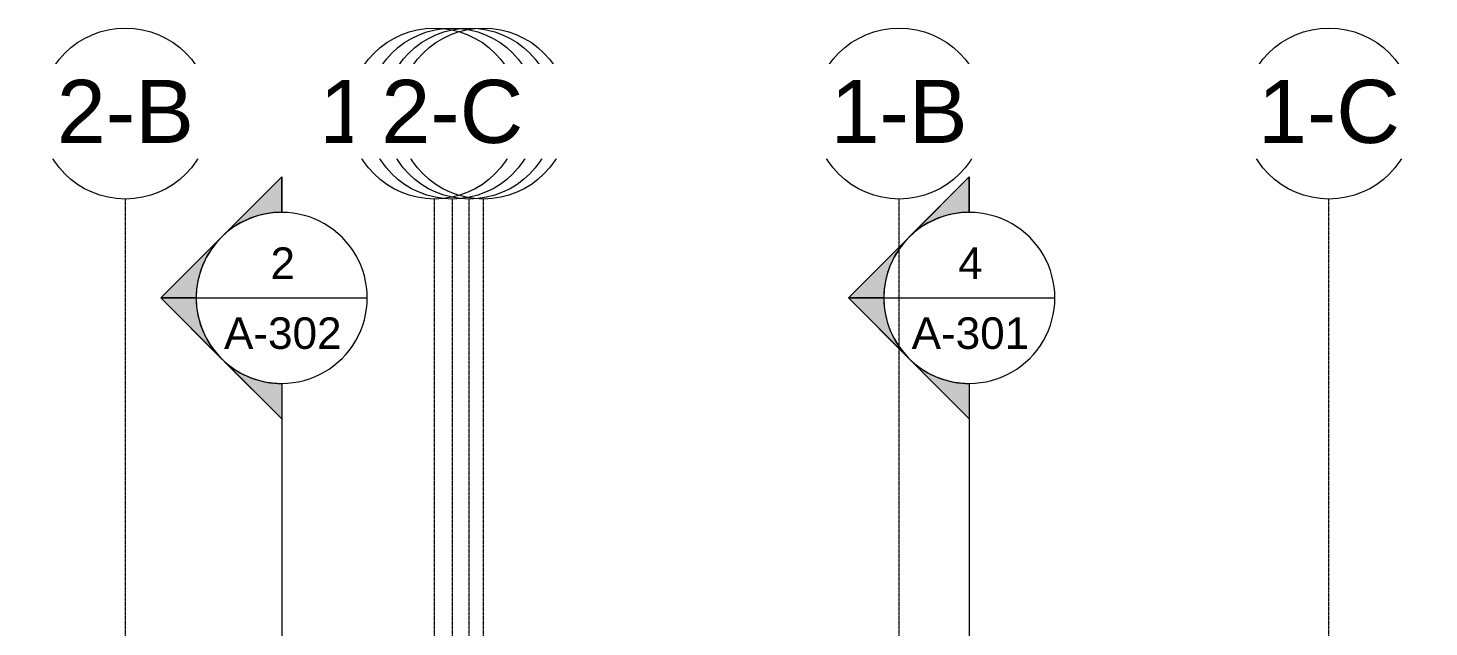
# Model space of a CAD drawing. Header units: inches. Extents: x -23034 to -8288, y -132 to 853.
# Drawn here: x -10331 to -9545, y 408 to 745 of the extents above; entities that cross this region are included whole.
import ezdxf

# ---------------------------------------------------------------- set-up
doc = ezdxf.new("R2010")
doc.units = ezdxf.units.IN
doc.header["$MEASUREMENT"] = 0
doc.linetypes.add('Grid Line 1_2_', pattern=[0.8749999999999999, 0.4999999999999999, -0.125, 0.125, -0.125])
for name, color, linetype, lineweight in [('G-ANNO-SYMB', 111, 'Continuous', 9), ('S-GRID', 1, 'Continuous', 9), ('S-GRID-IDEN', 1, 'Continuous', 9)]:
    doc.layers.add(name, color=color, linetype=linetype, lineweight=lineweight)
doc.styles.add('Arial', font='arial.ttf', dxfattribs={"height": 35.40718562874248})
doc.styles.add('Arial_1', font='arial.ttf', dxfattribs={"height": 17.70359281437124})

# ---------------------------------------------------------------- blocks, each defined once
blk = doc.blocks.new('Grid - Grid Head - Circle-14747-Section 16')
at = {"layer": 'S-GRID-IDEN'}
blk.add_circle((-21143.8028103963, 696.6588239577899), 48, dxfattribs=at)
blk = doc.blocks.new('Section - Section Head - Filled-1526-Section 16')
at = {"layer": 'G-ANNO-SYMB'}
h = blk.add_hatch(color=256, dxfattribs=at)
edge = h.paths.add_edge_path(flags=0)
edge.add_arc((-22069.38845523002, 593.1570754422742), 48.06247118192541, 89.99999999999989, 132.0783950246248, ccw=False)
edge.add_line((-22069.38845523002, 641.2195466242014), (-22069.38845523002, 661.0393264361825))
edge.add_line((-22069.38845523002, 661.0393264361825), (-22101.59736594329, 628.8304157229086))
h = blk.add_hatch(color=256, dxfattribs=at)
edge = h.paths.add_edge_path(flags=0)
edge.add_line((-22103.32958072697, 627.0982009392283), (-22137.27070622392, 593.1570754422742))
edge.add_line((-22137.27070622392, 593.1570754422742), (-22117.38845523002, 593.157075442274))
edge.add_arc((-22069.38845523002, 593.1570754422735), 47.99999999999782, 135, 179.9999999999997, ccw=False)
h = blk.add_hatch(color=256, dxfattribs=at)
edge = h.paths.add_edge_path(flags=0)
edge.add_arc((-22069.38845523002, 593.157075442274), 47.99999999999977, 180.0000000000001, 225.000000000001, ccw=False)
edge.add_line((-22117.38845523002, 593.1570754422742), (-22137.27070622392, 593.1570754422743))
edge.add_line((-22137.27070622392, 593.1570754422743), (-22103.32958072697, 559.21594994532))
h = blk.add_hatch(color=256, dxfattribs=at)
edge = h.paths.add_edge_path(flags=0)
edge.add_line((-22101.59736594329, 557.4837351616393), (-22069.38845523002, 525.2748244483652))
edge.add_line((-22069.38845523002, 525.2748244483652), (-22069.38845523002, 545.0946042603463))
edge.add_arc((-22069.38845523002, 593.1570754422737), 48.06247118192778, 227.9216049753765, 270, ccw=False)
for p, q in [((-22137.27070622392, 593.1570754422743), (-22069.38845523002, 661.0393264361825)), ((-22101.59736594329, 628.8304157229086), (-22069.38845523002, 661.0393264361825)), ((-22069.38845523002, 641.157075442274), (-22069.38845523002, 661.0393264361825)), ((-22069.38845523002, 661.0393264361825), (-22069.38845523002, 641.2195466242014)), ((-22137.27070622392, 593.1570754422742), (-22103.32958072697, 627.0982009392283)), ((-22137.27070622392, 593.1570754422743), (-22069.38845523002, 525.2748244483656)), ((-22117.38845523002, 593.157075442274), (-22137.27070622392, 593.1570754422742)), ((-22103.32958072697, 559.21594994532), (-22137.27070622392, 593.1570754422743)), ((-22137.27070622392, 593.1570754422743), (-22117.38845523002, 593.1570754422742)), ((-22069.38845523002, 525.2748244483652), (-22101.59736594329, 557.4837351616393)), ((-22069.38845523002, 545.157075442274), (-22069.38845523002, 525.2748244483656)), ((-22069.38845523002, 545.0946042603463), (-22069.38845523002, 525.2748244483652))]:
    blk.add_line(p, q, dxfattribs=at)
for centre, radius, start, end in [((-22069.38845523002, 593.157075442274), 47.99999999999989, 89.99999999999987, 269.9999999999995), ((-22069.38845523002, 593.1570754422742), 48.06247118192541, 89.99999999999952, 132.0783950246244), ((-22069.38845523002, 593.157075442274), 47.99999999999994, 269.9999999999996, 89.99999999999993), ((-22069.38845523002, 593.1570754422735), 47.99999999999782, 134.9999999999997, 179.9999999999993), ((-22069.38845523002, 593.157075442274), 47.99999999999977, 179.9999999999997, 225.0000000000007), ((-22069.38845523002, 593.1570754422737), 48.06247118192778, 227.9216049753762, 269.9999999999996)]:
    blk.add_arc(centre, radius, start, end, dxfattribs=at)

msp = doc.modelspace()

# ---------------------------------------------------------------- linework, layer by layer
at = {"layer": 'G-ANNO-SYMB'}
for p, q in [((-10236.47052708829, 593.1570754422739), (-10140.47052708829, 593.1570754422739)), ((-9850.529689370625, 593.1570754422739), (-9754.529689370625, 593.1570754422739)), ((-10188.47052708831, 545.1570754422745), (-10188.47052708831, -54.81696767603199)), ((-9802.52968937064, 545.1570754422744), (-9802.52968937064, -54.81696767603199))]:
    msp.add_line(p, q, dxfattribs=at)
at = {"layer": 'S-GRID', "linetype": 'Grid Line 1_2_'}
for p, q in [((-10276.19404453694, -132), (-10276.19404453694, 648.6588239577904)), ((-10276.19404453694, -132), (-10276.19404453694, 648.6588239577904)), ((-10102.69404453707, -132), (-10102.69404453707, 648.6588239577904)), ((-10092.69404453708, -132), (-10092.69404453708, 648.6588239577904)), ((-10092.69404453708, -132), (-10092.69404453708, 648.6588239577904)), ((-10083.19404453694, -132), (-10083.19404453694, 648.6588239577904)), ((-10075.19404453694, -132), (-10075.19404453694, 648.6588239577904)), ((-9841.944044536936, -132), (-9841.944044536936, 648.6588239577904)), ((-9841.944044536933, -132), (-9841.944044536933, 648.6588239577904)), ((-9600.694044536936, -132), (-9600.694044536936, 648.6588239577904)), ((-9600.694044536933, -132), (-9600.694044536933, 648.6588239577904))]:
    msp.add_line(p, q, dxfattribs=at)

# ---------------------------------------------------------------- block references
at = {"layer": 'G-ANNO-SYMB'}
for p in [(11880.91792814173, 0), (12266.85876585939, 0)]:
    msp.add_blockref('Section - Section Head - Filled-1526-Section 16', p, dxfattribs=at)
at = {"layer": 'S-GRID-IDEN'}
for p in [(10867.6087658594, 0), (11060.6087658594, 0), (11301.8587658594, 0), (11543.1087658594, 0)]:
    msp.add_blockref('Grid - Grid Head - Circle-14747-Section 16', p, dxfattribs=at)

# ---------------------------------------------------------------- texts
at = {"layer": 'G-ANNO-SYMB', "char_height": 17.70359281437124, "attachment_point": 2, "line_spacing_factor": 0.9385317878468563, "style": 'Arial_1'}
for s, insert, width in [('2', (-10187.85578712642, 621.4953245809785), 16.41599999999998), ('4', (-9801.91494940875, 621.4953245809785), 16.41599999999998), ('A-302', (-10187.85578712642, 582.2228362023129), 78.62399999999991), ('A-301', (-9801.914949408749, 582.2228362023129), 78.62399999999991)]:
    msp.add_mtext(s, dxfattribs=dict(at, insert=insert, width=width))

# ---------------------------------------------------------------- next in the draw order: texts
at = {"layer": 'S-GRID-IDEN', "char_height": 35.40718562874248, "width": 85.10399999999991, "attachment_point": 2, "line_spacing_factor": 0.9385317878468563, "style": 'Arial', "bg_fill": 3, "box_fill_scale": 1.25, "bg_fill_color": 0, "bg_fill_transparency": 0}
for s, insert in [('3-2', (-10276.20327183899, 715.5325608676554)), ('3-3', (-10083.20327183899, 715.5325608676554)), ('3-4', (-9841.953271838986, 715.5325608676554)), ('3-5', (-9600.703271838986, 715.5325608676554))]:
    msp.add_mtext(s, dxfattribs=dict(at, insert=insert))

# ---------------------------------------------------------------- next in the draw order: block references
at = {"layer": 'S-GRID-IDEN'}
for p in [(10867.6087658594, 0), (11068.6087658594, 0), (11301.8587658594, 0), (11543.1087658594, 0)]:
    msp.add_blockref('Grid - Grid Head - Circle-14747-Section 16', p, dxfattribs=at)

# ---------------------------------------------------------------- next in the draw order: texts
at = {"layer": 'S-GRID-IDEN', "char_height": 35.40718562874248, "attachment_point": 2, "line_spacing_factor": 0.9385317878468563, "style": 'Arial', "bg_fill": 3, "box_fill_scale": 1.25, "bg_fill_color": 0, "bg_fill_transparency": 0}
for s, insert, width in [('2-B', (-10276.20327183899, 715.5325608676554), 91.5839999999999), ('3-3.G', (-10075.20327183899, 715.5325608676554), 147.3119999999998), ('1-B', (-9841.95327183899, 715.5325608676554), 91.5839999999999), ('1-C', (-9600.703271838987, 715.5325608676554), 94.60799999999989)]:
    msp.add_mtext(s, dxfattribs=dict(at, insert=insert, width=width))

# ---------------------------------------------------------------- next in the draw order: block references
at = {"layer": 'S-GRID-IDEN'}
msp.add_blockref('Grid - Grid Head - Circle-14747-Section 16', (11051.10876585926, 0), dxfattribs=at)

# ---------------------------------------------------------------- next in the draw order: texts
at = {"layer": 'S-GRID-IDEN', "insert": (-10092.70327183913, 715.5325608676554), "char_height": 35.40718562874248, "width": 91.5839999999999, "attachment_point": 2, "line_spacing_factor": 0.9385317878468563, "style": 'Arial', "bg_fill": 3, "box_fill_scale": 1.25, "bg_fill_color": 0, "bg_fill_transparency": 0}
msp.add_mtext('1-A', dxfattribs=at)

# ---------------------------------------------------------------- next in the draw order: block references
at = {"layer": 'S-GRID-IDEN'}
msp.add_blockref('Grid - Grid Head - Circle-14747-Section 16', (11041.10876585926, 0), dxfattribs=at)

# ---------------------------------------------------------------- next in the draw order: texts
at = {"layer": 'S-GRID-IDEN', "insert": (-10102.70327183913, 715.5325608676554), "char_height": 35.40718562874248, "width": 153.7919999999998, "attachment_point": 2, "line_spacing_factor": 0.9385317878468563, "style": 'Arial', "bg_fill": 3, "box_fill_scale": 1.25, "bg_fill_color": 0, "bg_fill_transparency": 0}
msp.add_mtext('1-A.G', dxfattribs=at)

# ---------------------------------------------------------------- next in the draw order: block references
at = {"layer": 'S-GRID-IDEN'}
msp.add_blockref('Grid - Grid Head - Circle-14747-Section 16', (11051.10876585926, 0), dxfattribs=at)

# ---------------------------------------------------------------- next in the draw order: texts
at = {"layer": 'S-GRID-IDEN', "insert": (-10092.70327183913, 715.5325608676554), "char_height": 35.40718562874248, "width": 94.60799999999989, "attachment_point": 2, "line_spacing_factor": 0.9385317878468563, "style": 'Arial', "bg_fill": 3, "box_fill_scale": 1.25, "bg_fill_color": 0, "bg_fill_transparency": 0}
msp.add_mtext('2-C', dxfattribs=at)

doc.saveas('drawing.dxf')
